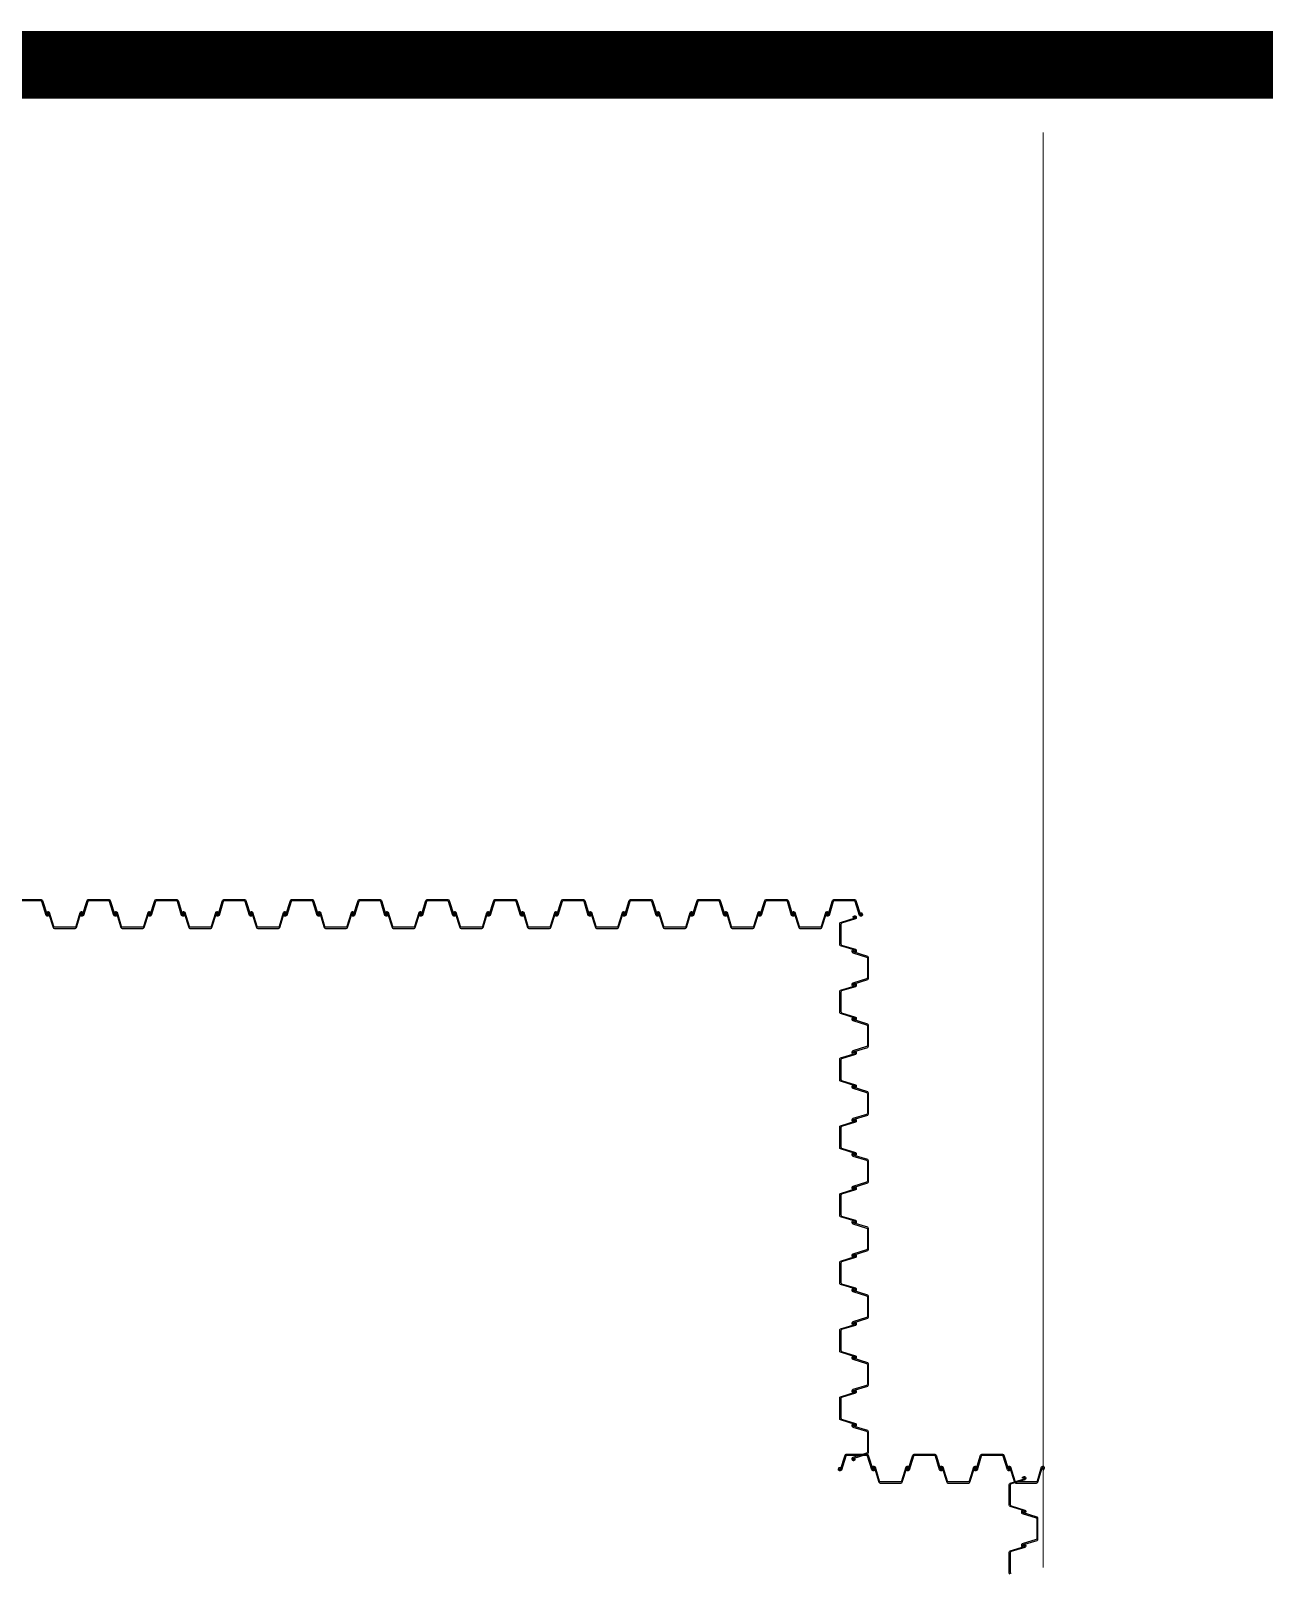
# Model space of a CAD drawing. Header units: millimetres. Extents: x -383953 to 676589, y -101685 to 196247.
# Drawn here: x 79253 to 93809, y 72486 to 90700 of the extents above; entities that cross this region are included whole.
import ezdxf

# ---------------------------------------------------------------- set-up
doc = ezdxf.new("R2010")
doc.units = ezdxf.units.MM
doc.layers.add('NDC_S_DIM', color=1, linetype='Continuous', lineweight=15)
doc.layers.add('SHEET Pile', color=2, linetype='Continuous')

msp = doc.modelspace()

# ---------------------------------------------------------------- hatches: boundary and pattern name
at = {"layer": 'NDC_S_DIM', "ltscale": 100}
h = msp.add_hatch(dxfattribs=at)
h.set_pattern_fill('CROSS', color=256, scale=50)
h.paths.add_polyline_path([(87300, 89500), (87300, 71950), (63350, 71950), (63350, 66800), (44500, 66800), (44500, 64200), (3550, 64200), (3550, 89500)], flags=17)
h.paths.add_polyline_path([(87300, 89500), (87300, 71950), (63350, 71950), (63350, 66800), (44500, 66800), (44500, 64200), (3550, 64200), (3550, 89500)], flags=17)

# ---------------------------------------------------------------- linework, layer by layer
at = {"layer": 'NDC_S_DIM', "color": 2, "ltscale": 100, "const_width": 800}
msp.add_lwpolyline([(26020, 90300), (87643, 90300)], dxfattribs=at)
at = {"layer": 'NDC_S_DIM', "color": 0, "ltscale": 100, "const_width": 800}
msp.add_lwpolyline([(87643, 90300), (177463.1, 90300), (202663.8, 65100), (217800, 65100), (217800, 62300)], dxfattribs=at)
at = {"layer": 'NDC_S_DIM', "ltscale": 100, "const_width": 10}
msp.add_lwpolyline([(91200, 72550), (91200, 89500)], dxfattribs=at)
at = {"layer": 'SHEET Pile'}
for points in [[(79130.1, 80440), (79375.1, 80440, -0.2992329), (79390, 80430.2), (79443.5, 80259, 0.2992329), (79446.2, 80257.2), (79453.6, 80257.2, 0.5393699), (79456.3, 80261.4), (79448.8, 80278.6, -0.5393699), (79451.5, 80282.8), (79459, 80282.8, -0.2992329), (79461.7, 80281), (79467.4, 80264.9, -0.5351003), (79453.6, 80244.5), (79446.2, 80244.5, -0.2992329), (79431.8, 80254)], [(79431.6, 80254.3), (79381.6, 80417.5, 0.2992329), (79366.7, 80427.2), (79138.5, 80427.2, 0.2992329)], [(80231.6, 80254.3), (80181.6, 80417.5, 0.2992329), (80166.7, 80427.2), (79938.5, 80427.2, 0.2992329), (79923.6, 80417.5), (79873.4, 80254, -0.2992329), (79859, 80244.5), (79851.5, 80244.5, -0.5351003), (79837.8, 80264.9), (79843.5, 80281, -0.2992329), (79846.2, 80282.8), (79853.6, 80282.8, -0.5393699), (79856.3, 80278.6), (79848.8, 80261.4, 0.5393699), (79851.5, 80257.2), (79859, 80257.2, 0.2992329), (79861.7, 80259), (79915.2, 80430.2, -0.2992329), (79930.1, 80440), (80175.1, 80440, -0.2992329), (80190, 80430.2), (80243.5, 80259, 0.2992329), (80246.2, 80257.2), (80253.6, 80257.2, 0.5393699), (80256.3, 80261.4), (80248.8, 80278.6, -0.5393699), (80251.5, 80282.8), (80259, 80282.8, -0.2992329), (80261.7, 80281), (80267.4, 80264.9, -0.5351003), (80253.6, 80244.5), (80246.2, 80244.5, -0.2992329), (80231.8, 80254)], [(81031.6, 80254.3), (80981.6, 80417.5, 0.2992329), (80966.7, 80427.2), (80738.5, 80427.2, 0.2992329), (80723.6, 80417.5), (80673.4, 80254, -0.2992329), (80659, 80244.5), (80651.5, 80244.5, -0.5351003), (80637.8, 80264.9), (80643.5, 80281, -0.2992329), (80646.2, 80282.8), (80653.6, 80282.8, -0.5393699), (80656.3, 80278.6), (80648.8, 80261.4, 0.5393699), (80651.5, 80257.2), (80659, 80257.2, 0.2992329), (80661.7, 80259), (80715.2, 80430.2, -0.2992329), (80730.1, 80440), (80975.1, 80440, -0.2992329), (80990, 80430.2), (81043.5, 80259, 0.2992329), (81046.2, 80257.2), (81053.6, 80257.2, 0.5393699), (81056.3, 80261.4), (81048.8, 80278.6, -0.5393699), (81051.5, 80282.8), (81059, 80282.8, -0.2992329), (81061.7, 80281), (81067.4, 80264.9, -0.5351003), (81053.6, 80244.5), (81046.2, 80244.5, -0.2992329), (81031.8, 80254)], [(81831.6, 80254.3), (81781.6, 80417.5, 0.2992329), (81766.7, 80427.2), (81538.5, 80427.2, 0.2992329), (81523.6, 80417.5), (81473.4, 80254, -0.2992329), (81459, 80244.5), (81451.5, 80244.5, -0.5351003), (81437.8, 80264.9), (81443.5, 80281, -0.2992329), (81446.2, 80282.8), (81453.6, 80282.8, -0.5393699), (81456.3, 80278.6), (81448.8, 80261.4, 0.5393699), (81451.5, 80257.2), (81459, 80257.2, 0.2992329), (81461.7, 80259), (81515.2, 80430.2, -0.2992329), (81530.1, 80440), (81775.1, 80440, -0.2992329), (81790, 80430.2), (81843.5, 80259, 0.2992329), (81846.2, 80257.2), (81853.6, 80257.2, 0.5393699), (81856.3, 80261.4), (81848.8, 80278.6, -0.5393699), (81851.5, 80282.8), (81859, 80282.8, -0.2992329), (81861.7, 80281), (81867.4, 80264.9, -0.5351003), (81853.6, 80244.5), (81846.2, 80244.5, -0.2992329), (81831.8, 80254)], [(82631.6, 80254.3), (82581.6, 80417.5, 0.2992329), (82566.7, 80427.2), (82338.5, 80427.2, 0.2992329), (82323.6, 80417.5), (82273.4, 80254, -0.2992329), (82259, 80244.5), (82251.5, 80244.5, -0.5351003), (82237.8, 80264.9), (82243.5, 80281, -0.2992329), (82246.2, 80282.8), (82253.6, 80282.8, -0.5393699), (82256.3, 80278.6), (82248.8, 80261.4, 0.5393699), (82251.5, 80257.2), (82259, 80257.2, 0.2992329), (82261.7, 80259), (82315.2, 80430.2, -0.2992329), (82330.1, 80440), (82575.1, 80440, -0.2992329), (82590, 80430.2), (82643.5, 80259, 0.2992329), (82646.2, 80257.2), (82653.6, 80257.2, 0.5393699), (82656.3, 80261.4), (82648.8, 80278.6, -0.5393699), (82651.5, 80282.8), (82659, 80282.8, -0.2992329), (82661.7, 80281), (82667.4, 80264.9, -0.5351003), (82653.6, 80244.5), (82646.2, 80244.5, -0.2992329), (82631.8, 80254)], [(83431.6, 80254.3), (83381.6, 80417.5, 0.2992329), (83366.7, 80427.2), (83138.5, 80427.2, 0.2992329), (83123.6, 80417.5), (83073.4, 80254, -0.2992329), (83059, 80244.5), (83051.5, 80244.5, -0.5351003), (83037.8, 80264.9), (83043.5, 80281, -0.2992329), (83046.2, 80282.8), (83053.6, 80282.8, -0.5393699), (83056.3, 80278.6), (83048.8, 80261.4, 0.5393699), (83051.5, 80257.2), (83059, 80257.2, 0.2992329), (83061.7, 80259), (83115.2, 80430.2, -0.2992329), (83130.1, 80440), (83375.1, 80440, -0.2992329), (83390, 80430.2), (83443.5, 80259, 0.2992329), (83446.2, 80257.2), (83453.6, 80257.2, 0.5393699), (83456.3, 80261.4), (83448.8, 80278.6, -0.5393699), (83451.5, 80282.8), (83459, 80282.8, -0.2992329), (83461.7, 80281), (83467.4, 80264.9, -0.5351003), (83453.6, 80244.5), (83446.2, 80244.5, -0.2992329), (83431.8, 80254)], [(84231.6, 80254.3), (84181.6, 80417.5, 0.2992329), (84166.7, 80427.2), (83938.5, 80427.2, 0.2992329), (83923.6, 80417.5), (83873.4, 80254, -0.2992329), (83859, 80244.5), (83851.5, 80244.5, -0.5351003), (83837.8, 80264.9), (83843.5, 80281, -0.2992329), (83846.2, 80282.8), (83853.6, 80282.8, -0.5393699), (83856.3, 80278.6), (83848.8, 80261.4, 0.5393699), (83851.5, 80257.2), (83859, 80257.2, 0.2992329), (83861.7, 80259), (83915.2, 80430.2, -0.2992329), (83930.1, 80440), (84175.1, 80440, -0.2992329), (84190, 80430.2), (84243.5, 80259, 0.2992329), (84246.2, 80257.2), (84253.6, 80257.2, 0.5393699), (84256.3, 80261.4), (84248.8, 80278.6, -0.5393699), (84251.5, 80282.8), (84259, 80282.8, -0.2992329), (84261.7, 80281), (84267.4, 80264.9, -0.5351003), (84253.6, 80244.5), (84246.2, 80244.5, -0.2992329), (84231.8, 80254)], [(85031.6, 80254.3), (84981.6, 80417.5, 0.2992329), (84966.7, 80427.2), (84738.5, 80427.2, 0.2992329), (84723.6, 80417.5), (84673.4, 80254, -0.2992329), (84659, 80244.5), (84651.5, 80244.5, -0.5351003), (84637.8, 80264.9), (84643.5, 80281, -0.2992329), (84646.2, 80282.8), (84653.6, 80282.8, -0.5393699), (84656.3, 80278.6), (84648.8, 80261.4, 0.5393699), (84651.5, 80257.2), (84659, 80257.2, 0.2992329), (84661.7, 80259), (84715.2, 80430.2, -0.2992329), (84730.1, 80440), (84975.1, 80440, -0.2992329), (84990, 80430.2), (85043.5, 80259, 0.2992329), (85046.2, 80257.2), (85053.6, 80257.2, 0.5393699), (85056.3, 80261.4), (85048.8, 80278.6, -0.5393699), (85051.5, 80282.8), (85059, 80282.8, -0.2992329), (85061.7, 80281), (85067.4, 80264.9, -0.5351003), (85053.6, 80244.5), (85046.2, 80244.5, -0.2992329), (85031.8, 80254)], [(85831.6, 80254.3), (85781.6, 80417.5, 0.2992329), (85766.7, 80427.2), (85538.5, 80427.2, 0.2992329), (85523.6, 80417.5), (85473.4, 80254, -0.2992329), (85459, 80244.5), (85451.5, 80244.5, -0.5351003), (85437.8, 80264.9), (85443.5, 80281, -0.2992329), (85446.2, 80282.8), (85453.6, 80282.8, -0.5393699), (85456.3, 80278.6), (85448.8, 80261.4, 0.5393699), (85451.5, 80257.2), (85459, 80257.2, 0.2992329), (85461.7, 80259), (85515.2, 80430.2, -0.2992329), (85530.1, 80440), (85775.1, 80440, -0.2992329), (85790, 80430.2), (85843.5, 80259, 0.2992329), (85846.2, 80257.2), (85853.6, 80257.2, 0.5393699), (85856.3, 80261.4), (85848.8, 80278.6, -0.5393699), (85851.5, 80282.8), (85859, 80282.8, -0.2992329), (85861.7, 80281), (85867.4, 80264.9, -0.5351003), (85853.6, 80244.5), (85846.2, 80244.5, -0.2992329), (85831.8, 80254)], [(86631.6, 80254.3), (86581.6, 80417.5, 0.2992329), (86566.7, 80427.2), (86338.5, 80427.2, 0.2992329), (86323.6, 80417.5), (86273.4, 80254, -0.2992329), (86259, 80244.5), (86251.5, 80244.5, -0.5351003), (86237.8, 80264.9), (86243.5, 80281, -0.2992329), (86246.2, 80282.8), (86253.6, 80282.8, -0.5393699), (86256.3, 80278.6), (86248.8, 80261.4, 0.5393699), (86251.5, 80257.2), (86259, 80257.2, 0.2992329), (86261.7, 80259), (86315.2, 80430.2, -0.2992329), (86330.1, 80440), (86575.1, 80440, -0.2992329), (86590, 80430.2), (86643.5, 80259, 0.2992329), (86646.2, 80257.2), (86653.6, 80257.2, 0.5393699), (86656.3, 80261.4), (86648.8, 80278.6, -0.5393699), (86651.5, 80282.8), (86659, 80282.8, -0.2992329), (86661.7, 80281), (86667.4, 80264.9, -0.5351003), (86653.6, 80244.5), (86646.2, 80244.5, -0.2992329), (86631.8, 80254)], [(87431.6, 80254.3), (87381.6, 80417.5, 0.2992329), (87366.7, 80427.2), (87138.5, 80427.2, 0.2992329), (87123.6, 80417.5), (87073.4, 80254, -0.2992329), (87059, 80244.5), (87051.5, 80244.5, -0.5351003), (87037.8, 80264.9), (87043.5, 80281, -0.2992329), (87046.2, 80282.8), (87053.6, 80282.8, -0.5393699), (87056.3, 80278.6), (87048.8, 80261.4, 0.5393699), (87051.5, 80257.2), (87059, 80257.2, 0.2992329), (87061.7, 80259), (87115.2, 80430.2, -0.2992329), (87130.1, 80440), (87375.1, 80440, -0.2992329), (87390, 80430.2), (87443.5, 80259, 0.2992329), (87446.2, 80257.2), (87453.6, 80257.2, 0.5393699), (87456.3, 80261.4), (87448.8, 80278.6, -0.5393699), (87451.5, 80282.8), (87459, 80282.8, -0.2992329), (87461.7, 80281), (87467.4, 80264.9, -0.5351003), (87453.6, 80244.5), (87446.2, 80244.5, -0.2992329), (87431.8, 80254)], [(88231.6, 80254.3), (88181.6, 80417.5, 0.2992329), (88166.7, 80427.2), (87938.5, 80427.2, 0.2992329), (87923.6, 80417.5), (87873.4, 80254, -0.2992329), (87859, 80244.5), (87851.5, 80244.5, -0.5351003), (87837.8, 80264.9), (87843.5, 80281, -0.2992329), (87846.2, 80282.8), (87853.6, 80282.8, -0.5393699), (87856.3, 80278.6), (87848.8, 80261.4, 0.5393699), (87851.5, 80257.2), (87859, 80257.2, 0.2992329), (87861.7, 80259), (87915.2, 80430.2, -0.2992329), (87930.1, 80440), (88175.1, 80440, -0.2992329), (88190, 80430.2), (88243.5, 80259, 0.2992329), (88246.2, 80257.2), (88253.6, 80257.2, 0.5393699), (88256.3, 80261.4), (88248.8, 80278.6, -0.5393699), (88251.5, 80282.8), (88259, 80282.8, -0.2992329), (88261.7, 80281), (88267.4, 80264.9, -0.5351003), (88253.6, 80244.5), (88246.2, 80244.5, -0.2992329), (88231.8, 80254)], [(89031.6, 80254.3), (88981.6, 80417.5, 0.2992329), (88966.7, 80427.2), (88738.5, 80427.2, 0.2992329), (88723.6, 80417.5), (88673.4, 80254, -0.2992329), (88659, 80244.5), (88651.5, 80244.5, -0.5351003), (88637.8, 80264.9), (88643.5, 80281, -0.2992329), (88646.2, 80282.8), (88653.6, 80282.8, -0.5393699), (88656.3, 80278.6), (88648.8, 80261.4, 0.5393699), (88651.5, 80257.2), (88659, 80257.2, 0.2992329), (88661.7, 80259), (88715.2, 80430.2, -0.2992329), (88730.1, 80440), (88975.1, 80440, -0.2992329), (88990, 80430.2), (89043.5, 80259, 0.2992329), (89046.2, 80257.2), (89053.6, 80257.2, 0.5393699), (89056.3, 80261.4), (89048.8, 80278.6, -0.5393699), (89051.5, 80282.8), (89059, 80282.8, -0.2992329), (89061.7, 80281), (89067.4, 80264.9, -0.5351003), (89053.6, 80244.5), (89046.2, 80244.5, -0.2992329), (89031.8, 80254)], [(79831.6, 80285.7), (79781.6, 80122.5, -0.2992329), (79766.7, 80112.8), (79538.5, 80112.8, -0.2992329), (79523.6, 80122.5), (79473.4, 80286, 0.2992329), (79459, 80295.5), (79451.5, 80295.5, 0.5351003), (79437.8, 80275.1), (79443.5, 80259, 0.2992329), (79446.2, 80257.2), (79453.6, 80257.2, 0.5393699), (79456.3, 80261.4), (79448.8, 80278.6, -0.5393699), (79451.5, 80282.8), (79459, 80282.8, -0.2992329), (79461.7, 80281), (79515.2, 80109.8, 0.2992329), (79530.1, 80100), (79775.1, 80100, 0.2992329), (79790, 80109.8), (79843.5, 80281, -0.2992329), (79846.2, 80282.8), (79853.6, 80282.8, -0.5393699), (79856.3, 80278.6), (79848.8, 80261.4, 0.5393699), (79851.5, 80257.2), (79859, 80257.2, 0.2992329), (79861.7, 80259), (79867.4, 80275.1, 0.5351003), (79853.6, 80295.5), (79846.2, 80295.5, 0.2992329), (79831.8, 80286)], [(80631.6, 80285.7), (80581.6, 80122.5, -0.2992329), (80566.7, 80112.8), (80338.5, 80112.8, -0.2992329), (80323.6, 80122.5), (80273.4, 80286, 0.2992329), (80259, 80295.5), (80251.5, 80295.5, 0.5351003), (80237.8, 80275.1), (80243.5, 80259, 0.2992329), (80246.2, 80257.2), (80253.6, 80257.2, 0.5393699), (80256.3, 80261.4), (80248.8, 80278.6, -0.5393699), (80251.5, 80282.8), (80259, 80282.8, -0.2992329), (80261.7, 80281), (80315.2, 80109.8, 0.2992329), (80330.1, 80100), (80575.1, 80100, 0.2992329), (80590, 80109.8), (80643.5, 80281, -0.2992329), (80646.2, 80282.8), (80653.6, 80282.8, -0.5393699), (80656.3, 80278.6), (80648.8, 80261.4, 0.5393699), (80651.5, 80257.2), (80659, 80257.2, 0.2992329), (80661.7, 80259), (80667.4, 80275.1, 0.5351003), (80653.6, 80295.5), (80646.2, 80295.5, 0.2992329), (80631.8, 80286)], [(81431.6, 80285.7), (81381.6, 80122.5, -0.2992329), (81366.7, 80112.8), (81138.5, 80112.8, -0.2992329), (81123.6, 80122.5), (81073.4, 80286, 0.2992329), (81059, 80295.5), (81051.5, 80295.5, 0.5351003), (81037.8, 80275.1), (81043.5, 80259, 0.2992329), (81046.2, 80257.2), (81053.6, 80257.2, 0.5393699), (81056.3, 80261.4), (81048.8, 80278.6, -0.5393699), (81051.5, 80282.8), (81059, 80282.8, -0.2992329), (81061.7, 80281), (81115.2, 80109.8, 0.2992329), (81130.1, 80100), (81375.1, 80100, 0.2992329), (81390, 80109.8), (81443.5, 80281, -0.2992329), (81446.2, 80282.8), (81453.6, 80282.8, -0.5393699), (81456.3, 80278.6), (81448.8, 80261.4, 0.5393699), (81451.5, 80257.2), (81459, 80257.2, 0.2992329), (81461.7, 80259), (81467.4, 80275.1, 0.5351003), (81453.6, 80295.5), (81446.2, 80295.5, 0.2992329), (81431.8, 80286)], [(82231.6, 80285.7), (82181.6, 80122.5, -0.2992329), (82166.7, 80112.8), (81938.5, 80112.8, -0.2992329), (81923.6, 80122.5), (81873.4, 80286, 0.2992329), (81859, 80295.5), (81851.5, 80295.5, 0.5351003), (81837.8, 80275.1), (81843.5, 80259, 0.2992329), (81846.2, 80257.2), (81853.6, 80257.2, 0.5393699), (81856.3, 80261.4), (81848.8, 80278.6, -0.5393699), (81851.5, 80282.8), (81859, 80282.8, -0.2992329), (81861.7, 80281), (81915.2, 80109.8, 0.2992329), (81930.1, 80100), (82175.1, 80100, 0.2992329), (82190, 80109.8), (82243.5, 80281, -0.2992329), (82246.2, 80282.8), (82253.6, 80282.8, -0.5393699), (82256.3, 80278.6), (82248.8, 80261.4, 0.5393699), (82251.5, 80257.2), (82259, 80257.2, 0.2992329), (82261.7, 80259), (82267.4, 80275.1, 0.5351003), (82253.6, 80295.5), (82246.2, 80295.5, 0.2992329), (82231.8, 80286)], [(83031.6, 80285.7), (82981.6, 80122.5, -0.2992329), (82966.7, 80112.8), (82738.5, 80112.8, -0.2992329), (82723.6, 80122.5), (82673.4, 80286, 0.2992329), (82659, 80295.5), (82651.5, 80295.5, 0.5351003), (82637.8, 80275.1), (82643.5, 80259, 0.2992329), (82646.2, 80257.2), (82653.6, 80257.2, 0.5393699), (82656.3, 80261.4), (82648.8, 80278.6, -0.5393699), (82651.5, 80282.8), (82659, 80282.8, -0.2992329), (82661.7, 80281), (82715.2, 80109.8, 0.2992329), (82730.1, 80100), (82975.1, 80100, 0.2992329), (82990, 80109.8), (83043.5, 80281, -0.2992329), (83046.2, 80282.8), (83053.6, 80282.8, -0.5393699), (83056.3, 80278.6), (83048.8, 80261.4, 0.5393699), (83051.5, 80257.2), (83059, 80257.2, 0.2992329), (83061.7, 80259), (83067.4, 80275.1, 0.5351003), (83053.6, 80295.5), (83046.2, 80295.5, 0.2992329), (83031.8, 80286)], [(83831.6, 80285.7), (83781.6, 80122.5, -0.2992329), (83766.7, 80112.8), (83538.5, 80112.8, -0.2992329), (83523.6, 80122.5), (83473.4, 80286, 0.2992329), (83459, 80295.5), (83451.5, 80295.5, 0.5351003), (83437.8, 80275.1), (83443.5, 80259, 0.2992329), (83446.2, 80257.2), (83453.6, 80257.2, 0.5393699), (83456.3, 80261.4), (83448.8, 80278.6, -0.5393699), (83451.5, 80282.8), (83459, 80282.8, -0.2992329), (83461.7, 80281), (83515.2, 80109.8, 0.2992329), (83530.1, 80100), (83775.1, 80100, 0.2992329), (83790, 80109.8), (83843.5, 80281, -0.2992329), (83846.2, 80282.8), (83853.6, 80282.8, -0.5393699), (83856.3, 80278.6), (83848.8, 80261.4, 0.5393699), (83851.5, 80257.2), (83859, 80257.2, 0.2992329), (83861.7, 80259), (83867.4, 80275.1, 0.5351003), (83853.6, 80295.5), (83846.2, 80295.5, 0.2992329), (83831.8, 80286)], [(84631.6, 80285.7), (84581.6, 80122.5, -0.2992329), (84566.7, 80112.8), (84338.5, 80112.8, -0.2992329), (84323.6, 80122.5), (84273.4, 80286, 0.2992329), (84259, 80295.5), (84251.5, 80295.5, 0.5351003), (84237.8, 80275.1), (84243.5, 80259, 0.2992329), (84246.2, 80257.2), (84253.6, 80257.2, 0.5393699), (84256.3, 80261.4), (84248.8, 80278.6, -0.5393699), (84251.5, 80282.8), (84259, 80282.8, -0.2992329), (84261.7, 80281), (84315.2, 80109.8, 0.2992329), (84330.1, 80100), (84575.1, 80100, 0.2992329), (84590, 80109.8), (84643.5, 80281, -0.2992329), (84646.2, 80282.8), (84653.6, 80282.8, -0.5393699), (84656.3, 80278.6), (84648.8, 80261.4, 0.5393699), (84651.5, 80257.2), (84659, 80257.2, 0.2992329), (84661.7, 80259), (84667.4, 80275.1, 0.5351003), (84653.6, 80295.5), (84646.2, 80295.5, 0.2992329), (84631.8, 80286)], [(85431.6, 80285.7), (85381.6, 80122.5, -0.2992329), (85366.7, 80112.8), (85138.5, 80112.8, -0.2992329), (85123.6, 80122.5), (85073.4, 80286, 0.2992329), (85059, 80295.5), (85051.5, 80295.5, 0.5351003), (85037.8, 80275.1), (85043.5, 80259, 0.2992329), (85046.2, 80257.2), (85053.6, 80257.2, 0.5393699), (85056.3, 80261.4), (85048.8, 80278.6, -0.5393699), (85051.5, 80282.8), (85059, 80282.8, -0.2992329), (85061.7, 80281), (85115.2, 80109.8, 0.2992329), (85130.1, 80100), (85375.1, 80100, 0.2992329), (85390, 80109.8), (85443.5, 80281, -0.2992329), (85446.2, 80282.8), (85453.6, 80282.8, -0.5393699), (85456.3, 80278.6), (85448.8, 80261.4, 0.5393699), (85451.5, 80257.2), (85459, 80257.2, 0.2992329), (85461.7, 80259), (85467.4, 80275.1, 0.5351003), (85453.6, 80295.5), (85446.2, 80295.5, 0.2992329), (85431.8, 80286)], [(86231.6, 80285.7), (86181.6, 80122.5, -0.2992329), (86166.7, 80112.8), (85938.5, 80112.8, -0.2992329), (85923.6, 80122.5), (85873.4, 80286, 0.2992329), (85859, 80295.5), (85851.5, 80295.5, 0.5351003), (85837.8, 80275.1), (85843.5, 80259, 0.2992329), (85846.2, 80257.2), (85853.6, 80257.2, 0.5393699), (85856.3, 80261.4), (85848.8, 80278.6, -0.5393699), (85851.5, 80282.8), (85859, 80282.8, -0.2992329), (85861.7, 80281), (85915.2, 80109.8, 0.2992329), (85930.1, 80100), (86175.1, 80100, 0.2992329), (86190, 80109.8), (86243.5, 80281, -0.2992329), (86246.2, 80282.8), (86253.6, 80282.8, -0.5393699), (86256.3, 80278.6), (86248.8, 80261.4, 0.5393699), (86251.5, 80257.2), (86259, 80257.2, 0.2992329), (86261.7, 80259), (86267.4, 80275.1, 0.5351003), (86253.6, 80295.5), (86246.2, 80295.5, 0.2992329), (86231.8, 80286)], [(87031.6, 80285.7), (86981.6, 80122.5, -0.2992329), (86966.7, 80112.8), (86738.5, 80112.8, -0.2992329), (86723.6, 80122.5), (86673.4, 80286, 0.2992329), (86659, 80295.5), (86651.5, 80295.5, 0.5351003), (86637.8, 80275.1), (86643.5, 80259, 0.2992329), (86646.2, 80257.2), (86653.6, 80257.2, 0.5393699), (86656.3, 80261.4), (86648.8, 80278.6, -0.5393699), (86651.5, 80282.8), (86659, 80282.8, -0.2992329), (86661.7, 80281), (86715.2, 80109.8, 0.2992329), (86730.1, 80100), (86975.1, 80100, 0.2992329), (86990, 80109.8), (87043.5, 80281, -0.2992329), (87046.2, 80282.8), (87053.6, 80282.8, -0.5393699), (87056.3, 80278.6), (87048.8, 80261.4, 0.5393699), (87051.5, 80257.2), (87059, 80257.2, 0.2992329), (87061.7, 80259), (87067.4, 80275.1, 0.5351003), (87053.6, 80295.5), (87046.2, 80295.5, 0.2992329), (87031.8, 80286)], [(87831.6, 80285.7), (87781.6, 80122.5, -0.2992329), (87766.7, 80112.8), (87538.5, 80112.8, -0.2992329), (87523.6, 80122.5), (87473.4, 80286, 0.2992329), (87459, 80295.5), (87451.5, 80295.5, 0.5351003), (87437.8, 80275.1), (87443.5, 80259, 0.2992329), (87446.2, 80257.2), (87453.6, 80257.2, 0.5393699), (87456.3, 80261.4), (87448.8, 80278.6, -0.5393699), (87451.5, 80282.8), (87459, 80282.8, -0.2992329), (87461.7, 80281), (87515.2, 80109.8, 0.2992329), (87530.1, 80100), (87775.1, 80100, 0.2992329), (87790, 80109.8), (87843.5, 80281, -0.2992329), (87846.2, 80282.8), (87853.6, 80282.8, -0.5393699), (87856.3, 80278.6), (87848.8, 80261.4, 0.5393699), (87851.5, 80257.2), (87859, 80257.2, 0.2992329), (87861.7, 80259), (87867.4, 80275.1, 0.5351003), (87853.6, 80295.5), (87846.2, 80295.5, 0.2992329), (87831.8, 80286)], [(88631.6, 80285.7), (88581.6, 80122.5, -0.2992329), (88566.7, 80112.8), (88338.5, 80112.8, -0.2992329), (88323.6, 80122.5), (88273.4, 80286, 0.2992329), (88259, 80295.5), (88251.5, 80295.5, 0.5351003), (88237.8, 80275.1), (88243.5, 80259, 0.2992329), (88246.2, 80257.2), (88253.6, 80257.2, 0.5393699), (88256.3, 80261.4), (88248.8, 80278.6, -0.5393699), (88251.5, 80282.8), (88259, 80282.8, -0.2992329), (88261.7, 80281), (88315.2, 80109.8, 0.2992329), (88330.1, 80100), (88575.1, 80100, 0.2992329), (88590, 80109.8), (88643.5, 80281, -0.2992329), (88646.2, 80282.8), (88653.6, 80282.8, -0.5393699), (88656.3, 80278.6), (88648.8, 80261.4, 0.5393699), (88651.5, 80257.2), (88659, 80257.2, 0.2992329), (88661.7, 80259), (88667.4, 80275.1, 0.5351003), (88653.6, 80295.5), (88646.2, 80295.5, 0.2992329), (88631.8, 80286)], [(88985.7, 80211.7), (88822.5, 80161.7, 0.2992329), (88812.8, 80146.8), (88812.8, 79918.6, 0.2992329), (88822.5, 79903.7), (88986, 79853.5, -0.2992329), (88995.5, 79839.1), (88995.5, 79831.7, -0.5351003), (88975.1, 79817.9), (88959, 79823.6, -0.2992329), (88957.2, 79826.3), (88957.2, 79833.7, -0.5393699), (88961.4, 79836.4), (88978.6, 79829, 0.5393699), (88982.8, 79831.7), (88982.8, 79839.1, 0.2992329), (88981, 79841.8), (88809.8, 79895.3, -0.2992329), (88800, 79910.2), (88800, 80155.2, -0.2992329), (88809.8, 80170.1), (88981, 80223.6, 0.2992329), (88982.8, 80226.3), (88982.8, 80233.7, 0.5393699), (88978.6, 80236.4), (88961.4, 80229, -0.5393699), (88957.2, 80231.7), (88957.2, 80239.1, -0.2992329), (88959, 80241.8), (88975.1, 80247.5, -0.5351003), (88995.5, 80233.7), (88995.5, 80226.3, -0.2992329), (88986, 80211.9)], [(88954.3, 79811.7), (89117.5, 79761.7, -0.2992329), (89127.2, 79746.8), (89127.2, 79518.6, -0.2992329), (89117.5, 79503.7), (88954, 79453.5, 0.2992329), (88944.5, 79439.1), (88944.5, 79431.7, 0.5351003), (88964.9, 79417.9), (88981, 79423.6, 0.2992329), (88982.8, 79426.3), (88982.8, 79433.7, 0.5393699), (88978.6, 79436.4), (88961.4, 79429, -0.5393699), (88957.2, 79431.7), (88957.2, 79439.1, -0.2992329), (88959, 79441.8), (89130.2, 79495.3, 0.2992329), (89140, 79510.2), (89140, 79755.2, 0.2992329), (89130.2, 79770.1), (88959, 79823.6, -0.2992329), (88957.2, 79826.3), (88957.2, 79833.7, -0.5393699), (88961.4, 79836.4), (88978.6, 79829, 0.5393699), (88982.8, 79831.7), (88982.8, 79839.1, 0.2992329), (88981, 79841.8), (88964.9, 79847.5, 0.5351003), (88944.5, 79833.7), (88944.5, 79826.3, 0.2992329), (88954, 79811.9)], [(88985.7, 79411.7), (88822.5, 79361.7, 0.2992329), (88812.8, 79346.8), (88812.8, 79118.6, 0.2992329), (88822.5, 79103.7), (88986, 79053.5, -0.2992329), (88995.5, 79039.1), (88995.5, 79031.7, -0.5351003), (88975.1, 79017.9), (88959, 79023.6, -0.2992329), (88957.2, 79026.3), (88957.2, 79033.7, -0.5393699), (88961.4, 79036.4), (88978.6, 79029, 0.5393699), (88982.8, 79031.7), (88982.8, 79039.1, 0.2992329), (88981, 79041.8), (88809.8, 79095.3, -0.2992329), (88800, 79110.2), (88800, 79355.2, -0.2992329), (88809.8, 79370.1), (88981, 79423.6, 0.2992329), (88982.8, 79426.3), (88982.8, 79433.7, 0.5393699), (88978.6, 79436.4), (88961.4, 79429, -0.5393699), (88957.2, 79431.7), (88957.2, 79439.1, -0.2992329), (88959, 79441.8), (88975.1, 79447.5, -0.5351003), (88995.5, 79433.7), (88995.5, 79426.3, -0.2992329), (88986, 79411.9)], [(88954.3, 79011.7), (89117.5, 78961.7, -0.2992329), (89127.2, 78946.8), (89127.2, 78718.6, -0.2992329), (89117.5, 78703.7), (88954, 78653.5, 0.2992329), (88944.5, 78639.1), (88944.5, 78631.7, 0.5351003), (88964.9, 78617.9), (88981, 78623.6, 0.2992329), (88982.8, 78626.3), (88982.8, 78633.7, 0.5393699), (88978.6, 78636.4), (88961.4, 78629, -0.5393699), (88957.2, 78631.7), (88957.2, 78639.1, -0.2992329), (88959, 78641.8), (89130.2, 78695.3, 0.2992329), (89140, 78710.2), (89140, 78955.2, 0.2992329), (89130.2, 78970.1), (88959, 79023.6, -0.2992329), (88957.2, 79026.3), (88957.2, 79033.7, -0.5393699), (88961.4, 79036.4), (88978.6, 79029, 0.5393699), (88982.8, 79031.7), (88982.8, 79039.1, 0.2992329), (88981, 79041.8), (88964.9, 79047.5, 0.5351003), (88944.5, 79033.7), (88944.5, 79026.3, 0.2992329), (88954, 79011.9)], [(88985.7, 78611.7), (88822.5, 78561.7, 0.2992329), (88812.8, 78546.8), (88812.8, 78318.6, 0.2992329), (88822.5, 78303.7), (88986, 78253.5, -0.2992329), (88995.5, 78239.1), (88995.5, 78231.7, -0.5351003), (88975.1, 78217.9), (88959, 78223.6, -0.2992329), (88957.2, 78226.3), (88957.2, 78233.7, -0.5393699), (88961.4, 78236.4), (88978.6, 78229, 0.5393699), (88982.8, 78231.7), (88982.8, 78239.1, 0.2992329), (88981, 78241.8), (88809.8, 78295.3, -0.2992329), (88800, 78310.2), (88800, 78555.2, -0.2992329), (88809.8, 78570.1), (88981, 78623.6, 0.2992329), (88982.8, 78626.3), (88982.8, 78633.7, 0.5393699), (88978.6, 78636.4), (88961.4, 78629, -0.5393699), (88957.2, 78631.7), (88957.2, 78639.1, -0.2992329), (88959, 78641.8), (88975.1, 78647.5, -0.5351003), (88995.5, 78633.7), (88995.5, 78626.3, -0.2992329), (88986, 78611.9)], [(88954.3, 78211.7), (89117.5, 78161.7, -0.2992329), (89127.2, 78146.8), (89127.2, 77918.6, -0.2992329), (89117.5, 77903.7), (88954, 77853.5, 0.2992329), (88944.5, 77839.1), (88944.5, 77831.7, 0.5351003), (88964.9, 77817.9), (88981, 77823.6, 0.2992329), (88982.8, 77826.3), (88982.8, 77833.7, 0.5393699), (88978.6, 77836.4), (88961.4, 77829, -0.5393699), (88957.2, 77831.7), (88957.2, 77839.1, -0.2992329), (88959, 77841.8), (89130.2, 77895.3, 0.2992329), (89140, 77910.2), (89140, 78155.2, 0.2992329), (89130.2, 78170.1), (88959, 78223.6, -0.2992329), (88957.2, 78226.3), (88957.2, 78233.7, -0.5393699), (88961.4, 78236.4), (88978.6, 78229, 0.5393699), (88982.8, 78231.7), (88982.8, 78239.1, 0.2992329), (88981, 78241.8), (88964.9, 78247.5, 0.5351003), (88944.5, 78233.7), (88944.5, 78226.3, 0.2992329), (88954, 78211.9)], [(88985.7, 77811.7), (88822.5, 77761.7, 0.2992329), (88812.8, 77746.8), (88812.8, 77518.6, 0.2992329), (88822.5, 77503.7), (88986, 77453.5, -0.2992329), (88995.5, 77439.1), (88995.5, 77431.7, -0.5351003), (88975.1, 77417.9), (88959, 77423.6, -0.2992329), (88957.2, 77426.3), (88957.2, 77433.7, -0.5393699), (88961.4, 77436.4), (88978.6, 77429, 0.5393699), (88982.8, 77431.7), (88982.8, 77439.1, 0.2992329), (88981, 77441.8), (88809.8, 77495.3, -0.2992329), (88800, 77510.2), (88800, 77755.2, -0.2992329), (88809.8, 77770.1), (88981, 77823.6, 0.2992329), (88982.8, 77826.3), (88982.8, 77833.7, 0.5393699), (88978.6, 77836.4), (88961.4, 77829, -0.5393699), (88957.2, 77831.7), (88957.2, 77839.1, -0.2992329), (88959, 77841.8), (88975.1, 77847.5, -0.5351003), (88995.5, 77833.7), (88995.5, 77826.3, -0.2992329), (88986, 77811.9)], [(88954.3, 77411.7), (89117.5, 77361.7, -0.2992329), (89127.2, 77346.8), (89127.2, 77118.6, -0.2992329), (89117.5, 77103.7), (88954, 77053.5, 0.2992329), (88944.5, 77039.1), (88944.5, 77031.7, 0.5351003), (88964.9, 77017.9), (88981, 77023.6, 0.2992329), (88982.8, 77026.3), (88982.8, 77033.7, 0.5393699), (88978.6, 77036.4), (88961.4, 77029, -0.5393699), (88957.2, 77031.7), (88957.2, 77039.1, -0.2992329), (88959, 77041.8), (89130.2, 77095.3, 0.2992329), (89140, 77110.2), (89140, 77355.2, 0.2992329), (89130.2, 77370.1), (88959, 77423.6, -0.2992329), (88957.2, 77426.3), (88957.2, 77433.7, -0.5393699), (88961.4, 77436.4), (88978.6, 77429, 0.5393699), (88982.8, 77431.7), (88982.8, 77439.1, 0.2992329), (88981, 77441.8), (88964.9, 77447.5, 0.5351003), (88944.5, 77433.7), (88944.5, 77426.3, 0.2992329), (88954, 77411.9)], [(88985.7, 77011.7), (88822.5, 76961.7, 0.2992329), (88812.8, 76946.8), (88812.8, 76718.6, 0.2992329), (88822.5, 76703.7), (88986, 76653.5, -0.2992329), (88995.5, 76639.1), (88995.5, 76631.7, -0.5351003), (88975.1, 76617.9), (88959, 76623.6, -0.2992329), (88957.2, 76626.3), (88957.2, 76633.7, -0.5393699), (88961.4, 76636.4), (88978.6, 76629, 0.5393699), (88982.8, 76631.7), (88982.8, 76639.1, 0.2992329), (88981, 76641.8), (88809.8, 76695.3, -0.2992329), (88800, 76710.2), (88800, 76955.2, -0.2992329), (88809.8, 76970.1), (88981, 77023.6, 0.2992329), (88982.8, 77026.3), (88982.8, 77033.7, 0.5393699), (88978.6, 77036.4), (88961.4, 77029, -0.5393699), (88957.2, 77031.7), (88957.2, 77039.1, -0.2992329), (88959, 77041.8), (88975.1, 77047.5, -0.5351003), (88995.5, 77033.7), (88995.5, 77026.3, -0.2992329), (88986, 77011.9)], [(88954.3, 76611.7), (89117.5, 76561.7, -0.2992329), (89127.2, 76546.8), (89127.2, 76318.6, -0.2992329), (89117.5, 76303.7), (88954, 76253.5, 0.2992329), (88944.5, 76239.1), (88944.5, 76231.7, 0.5351003), (88964.9, 76217.9), (88981, 76223.6, 0.2992329), (88982.8, 76226.3), (88982.8, 76233.7, 0.5393699), (88978.6, 76236.4), (88961.4, 76229, -0.5393699), (88957.2, 76231.7), (88957.2, 76239.1, -0.2992329), (88959, 76241.8), (89130.2, 76295.3, 0.2992329), (89140, 76310.2), (89140, 76555.2, 0.2992329), (89130.2, 76570.1), (88959, 76623.6, -0.2992329), (88957.2, 76626.3), (88957.2, 76633.7, -0.5393699), (88961.4, 76636.4), (88978.6, 76629, 0.5393699), (88982.8, 76631.7), (88982.8, 76639.1, 0.2992329), (88981, 76641.8), (88964.9, 76647.5, 0.5351003), (88944.5, 76633.7), (88944.5, 76626.3, 0.2992329), (88954, 76611.9)], [(88985.7, 76211.7), (88822.5, 76161.7, 0.2992329), (88812.8, 76146.8), (88812.8, 75918.6, 0.2992329), (88822.5, 75903.7), (88986, 75853.5, -0.2992329), (88995.5, 75839.1), (88995.5, 75831.7, -0.5351003), (88975.1, 75817.9), (88959, 75823.6, -0.2992329), (88957.2, 75826.3), (88957.2, 75833.7, -0.5393699), (88961.4, 75836.4), (88978.6, 75829, 0.5393699), (88982.8, 75831.7), (88982.8, 75839.1, 0.2992329), (88981, 75841.8), (88809.8, 75895.3, -0.2992329), (88800, 75910.2), (88800, 76155.2, -0.2992329), (88809.8, 76170.1), (88981, 76223.6, 0.2992329), (88982.8, 76226.3), (88982.8, 76233.7, 0.5393699), (88978.6, 76236.4), (88961.4, 76229, -0.5393699), (88957.2, 76231.7), (88957.2, 76239.1, -0.2992329), (88959, 76241.8), (88975.1, 76247.5, -0.5351003), (88995.5, 76233.7), (88995.5, 76226.3, -0.2992329), (88986, 76211.9)], [(88954.3, 75811.7), (89117.5, 75761.7, -0.2992329), (89127.2, 75746.8), (89127.2, 75518.6, -0.2992329), (89117.5, 75503.7), (88954, 75453.5, 0.2992329), (88944.5, 75439.1), (88944.5, 75431.7, 0.5351003), (88964.9, 75417.9), (88981, 75423.6, 0.2992329), (88982.8, 75426.3), (88982.8, 75433.7, 0.5393699), (88978.6, 75436.4), (88961.4, 75429, -0.5393699), (88957.2, 75431.7), (88957.2, 75439.1, -0.2992329), (88959, 75441.8), (89130.2, 75495.3, 0.2992329), (89140, 75510.2), (89140, 75755.2, 0.2992329), (89130.2, 75770.1), (88959, 75823.6, -0.2992329), (88957.2, 75826.3), (88957.2, 75833.7, -0.5393699), (88961.4, 75836.4), (88978.6, 75829, 0.5393699), (88982.8, 75831.7), (88982.8, 75839.1, 0.2992329), (88981, 75841.8), (88964.9, 75847.5, 0.5351003), (88944.5, 75833.7), (88944.5, 75826.3, 0.2992329), (88954, 75811.9)], [(88985.7, 75411.7), (88822.5, 75361.7, 0.2992329), (88812.8, 75346.8), (88812.8, 75118.6, 0.2992329), (88822.5, 75103.7), (88986, 75053.5, -0.2992329), (88995.5, 75039.1), (88995.5, 75031.7, -0.5351003), (88975.1, 75017.9), (88959, 75023.6, -0.2992329), (88957.2, 75026.3), (88957.2, 75033.7, -0.5393699), (88961.4, 75036.4), (88978.6, 75029, 0.5393699), (88982.8, 75031.7), (88982.8, 75039.1, 0.2992329), (88981, 75041.8), (88809.8, 75095.3, -0.2992329), (88800, 75110.2), (88800, 75355.2, -0.2992329), (88809.8, 75370.1), (88981, 75423.6, 0.2992329), (88982.8, 75426.3), (88982.8, 75433.7, 0.5393699), (88978.6, 75436.4), (88961.4, 75429, -0.5393699), (88957.2, 75431.7), (88957.2, 75439.1, -0.2992329), (88959, 75441.8), (88975.1, 75447.5, -0.5351003), (88995.5, 75433.7), (88995.5, 75426.3, -0.2992329), (88986, 75411.9)], [(88954.3, 75011.7), (89117.5, 74961.7, -0.2992329), (89127.2, 74946.8), (89127.2, 74718.6, -0.2992329), (89117.5, 74703.7), (88954, 74653.5, 0.2992329), (88944.5, 74639.1), (88944.5, 74631.7, 0.5351003), (88964.9, 74617.9), (88981, 74623.6, 0.2992329), (88982.8, 74626.3), (88982.8, 74633.7, 0.5393699), (88978.6, 74636.4), (88961.4, 74629, -0.5393699), (88957.2, 74631.7), (88957.2, 74639.1, -0.2992329), (88959, 74641.8), (89130.2, 74695.3, 0.2992329), (89140, 74710.2), (89140, 74955.2, 0.2992329), (89130.2, 74970.1), (88959, 75023.6, -0.2992329), (88957.2, 75026.3), (88957.2, 75033.7, -0.5393699), (88961.4, 75036.4), (88978.6, 75029, 0.5393699), (88982.8, 75031.7), (88982.8, 75039.1, 0.2992329), (88981, 75041.8), (88964.9, 75047.5, 0.5351003), (88944.5, 75033.7), (88944.5, 75026.3, 0.2992329), (88954, 75011.9)], [(88985.7, 74611.7), (88822.5, 74561.7, 0.2992329), (88812.8, 74546.8), (88812.8, 74318.6, 0.2992329), (88822.5, 74303.7), (88986, 74253.5, -0.2992329), (88995.5, 74239.1), (88995.5, 74231.7, -0.5351003), (88975.1, 74217.9), (88959, 74223.6, -0.2992329), (88957.2, 74226.3), (88957.2, 74233.7, -0.5393699), (88961.4, 74236.4), (88978.6, 74229, 0.5393699), (88982.8, 74231.7), (88982.8, 74239.1, 0.2992329), (88981, 74241.8), (88809.8, 74295.3, -0.2992329), (88800, 74310.2), (88800, 74555.2, -0.2992329), (88809.8, 74570.1), (88981, 74623.6, 0.2992329), (88982.8, 74626.3), (88982.8, 74633.7, 0.5393699), (88978.6, 74636.4), (88961.4, 74629, -0.5393699), (88957.2, 74631.7), (88957.2, 74639.1, -0.2992329), (88959, 74641.8), (88975.1, 74647.5, -0.5351003), (88995.5, 74633.7), (88995.5, 74626.3, -0.2992329), (88986, 74611.9)], [(88954.3, 74211.7), (89117.5, 74161.7, -0.2992329), (89127.2, 74146.8), (89127.2, 73918.6, -0.2992329), (89117.5, 73903.7), (88954, 73853.5, 0.2992329), (88944.5, 73839.1), (88944.5, 73831.7, 0.5351003), (88964.9, 73817.9), (88981, 73823.6, 0.2992329), (88982.8, 73826.3), (88982.8, 73833.7, 0.5393699), (88978.6, 73836.4), (88961.4, 73829, -0.5393699), (88957.2, 73831.7), (88957.2, 73839.1, -0.2992329), (88959, 73841.8), (89130.2, 73895.3, 0.2992329), (89140, 73910.2), (89140, 74155.2, 0.2992329), (89130.2, 74170.1), (88959, 74223.6, -0.2992329), (88957.2, 74226.3), (88957.2, 74233.7, -0.5393699), (88961.4, 74236.4), (88978.6, 74229, 0.5393699), (88982.8, 74231.7), (88982.8, 74239.1, 0.2992329), (88981, 74241.8), (88964.9, 74247.5, 0.5351003), (88944.5, 74233.7), (88944.5, 74226.3, 0.2992329), (88954, 74211.9)], [(89179, 73704.3), (89129, 73867.5, 0.2992329), (89114.1, 73877.2), (88885.9, 73877.2, 0.2992329), (88871, 73867.5), (88820.8, 73704, -0.2992329), (88806.4, 73694.5), (88799, 73694.5, -0.5351003), (88785.2, 73714.9), (88790.9, 73731, -0.2992329), (88793.6, 73732.8), (88801, 73732.8, -0.5393699), (88803.7, 73728.6), (88796.3, 73711.4, 0.5393699), (88799, 73707.2), (88806.4, 73707.2, 0.2992329), (88809.1, 73709), (88862.6, 73880.2, -0.2992329), (88877.5, 73890), (89122.5, 73890, -0.2992329), (89137.4, 73880.2), (89190.9, 73709, 0.2992329), (89193.6, 73707.2), (89201, 73707.2, 0.5393699), (89203.7, 73711.4), (89196.3, 73728.6, -0.5393699), (89199, 73732.8), (89206.4, 73732.8, -0.2992329), (89209.1, 73731), (89214.8, 73714.9, -0.5351003), (89201, 73694.5), (89193.6, 73694.5, -0.2992329), (89179.2, 73704)], [(89979, 73704.3), (89929, 73867.5, 0.2992329), (89914.1, 73877.2), (89685.9, 73877.2, 0.2992329), (89671, 73867.5), (89620.8, 73704, -0.2992329), (89606.4, 73694.5), (89599, 73694.5, -0.5351003), (89585.2, 73714.9), (89590.9, 73731, -0.2992329), (89593.6, 73732.8), (89601, 73732.8, -0.5393699), (89603.7, 73728.6), (89596.3, 73711.4, 0.5393699), (89599, 73707.2), (89606.4, 73707.2, 0.2992329), (89609.1, 73709), (89662.6, 73880.2, -0.2992329), (89677.5, 73890), (89922.5, 73890, -0.2992329), (89937.4, 73880.2), (89990.9, 73709, 0.2992329), (89993.6, 73707.2), (90001, 73707.2, 0.5393699), (90003.7, 73711.4), (89996.3, 73728.6, -0.5393699), (89999, 73732.8), (90006.4, 73732.8, -0.2992329), (90009.1, 73731), (90014.8, 73714.9, -0.5351003), (90001, 73694.5), (89993.6, 73694.5, -0.2992329), (89979.2, 73704)], [(90779, 73704.3), (90729, 73867.5, 0.2992329), (90714.1, 73877.2), (90485.9, 73877.2, 0.2992329), (90471, 73867.5), (90420.8, 73704, -0.2992329), (90406.4, 73694.5), (90399, 73694.5, -0.5351003), (90385.2, 73714.9), (90390.9, 73731, -0.2992329), (90393.6, 73732.8), (90401, 73732.8, -0.5393699), (90403.7, 73728.6), (90396.3, 73711.4, 0.5393699), (90399, 73707.2), (90406.4, 73707.2, 0.2992329), (90409.1, 73709), (90462.6, 73880.2, -0.2992329), (90477.5, 73890), (90722.5, 73890, -0.2992329), (90737.4, 73880.2), (90790.9, 73709, 0.2992329), (90793.6, 73707.2), (90801, 73707.2, 0.5393699), (90803.7, 73711.4), (90796.3, 73728.6, -0.5393699), (90799, 73732.8), (90806.4, 73732.8, -0.2992329), (90809.1, 73731), (90814.8, 73714.9, -0.5351003), (90801, 73694.5), (90793.6, 73694.5, -0.2992329), (90779.2, 73704)], [(89579, 73735.7), (89529, 73572.5, -0.2992329), (89514.1, 73562.8), (89285.9, 73562.8, -0.2992329), (89271, 73572.5), (89220.8, 73736, 0.2992329), (89206.4, 73745.5), (89199, 73745.5, 0.5351003), (89185.2, 73725.1), (89190.9, 73709, 0.2992329), (89193.6, 73707.2), (89201, 73707.2, 0.5393699), (89203.7, 73711.4), (89196.3, 73728.6, -0.5393699), (89199, 73732.8), (89206.4, 73732.8, -0.2992329), (89209.1, 73731), (89262.6, 73559.8, 0.2992329), (89277.5, 73550), (89522.5, 73550, 0.2992329), (89537.4, 73559.8), (89590.9, 73731, -0.2992329), (89593.6, 73732.8), (89601, 73732.8, -0.5393699), (89603.7, 73728.6), (89596.3, 73711.4, 0.5393699), (89599, 73707.2), (89606.4, 73707.2, 0.2992329), (89609.1, 73709), (89614.8, 73725.1, 0.5351003), (89601, 73745.5), (89593.6, 73745.5, 0.2992329), (89579.2, 73736)], [(90379, 73735.7), (90329, 73572.5, -0.2992329), (90314.1, 73562.8), (90085.9, 73562.8, -0.2992329), (90071, 73572.5), (90020.8, 73736, 0.2992329), (90006.4, 73745.5), (89999, 73745.5, 0.5351003), (89985.2, 73725.1), (89990.9, 73709, 0.2992329), (89993.6, 73707.2), (90001, 73707.2, 0.5393699), (90003.7, 73711.4), (89996.3, 73728.6, -0.5393699), (89999, 73732.8), (90006.4, 73732.8, -0.2992329), (90009.1, 73731), (90062.6, 73559.8, 0.2992329), (90077.5, 73550), (90322.5, 73550, 0.2992329), (90337.4, 73559.8), (90390.9, 73731, -0.2992329), (90393.6, 73732.8), (90401, 73732.8, -0.5393699), (90403.7, 73728.6), (90396.3, 73711.4, 0.5393699), (90399, 73707.2), (90406.4, 73707.2, 0.2992329), (90409.1, 73709), (90414.8, 73725.1, 0.5351003), (90401, 73745.5), (90393.6, 73745.5, 0.2992329), (90379.2, 73736)], [(91179, 73735.7), (91129, 73572.5, -0.2992329), (91114.1, 73562.8), (90885.9, 73562.8, -0.2992329), (90871, 73572.5), (90820.8, 73736, 0.2992329), (90806.4, 73745.5), (90799, 73745.5, 0.5351003), (90785.2, 73725.1), (90790.9, 73709, 0.2992329), (90793.6, 73707.2), (90801, 73707.2, 0.5393699), (90803.7, 73711.4), (90796.3, 73728.6, -0.5393699), (90799, 73732.8), (90806.4, 73732.8, -0.2992329), (90809.1, 73731), (90862.6, 73559.8, 0.2992329), (90877.5, 73550), (91122.5, 73550, 0.2992329), (91137.4, 73559.8), (91190.9, 73731, -0.2992329), (91193.6, 73732.8), (91201, 73732.8, -0.5393699), (91203.7, 73728.6), (91196.3, 73711.4, 0.5393699), (91199, 73707.2), (91206.4, 73707.2, 0.2992329), (91209.1, 73709), (91214.8, 73725.1, 0.5351003), (91201, 73745.5), (91193.6, 73745.5, 0.2992329), (91179.2, 73736)], [(90985.7, 73589.8), (90822.5, 73539.8, 0.2992329), (90812.8, 73524.9), (90812.8, 73296.7, 0.2992329), (90822.5, 73281.8), (90986, 73231.6, -0.2992329), (90995.5, 73217.2), (90995.5, 73209.8, -0.5351003), (90975.1, 73196), (90959, 73201.7, -0.2992329), (90957.2, 73204.4), (90957.2, 73211.8, -0.5393699), (90961.4, 73214.5), (90978.6, 73207.1, 0.5393699), (90982.8, 73209.8), (90982.8, 73217.2, 0.2992329), (90981, 73219.9), (90809.8, 73273.4, -0.2992329), (90800, 73288.3), (90800, 73533.3, -0.2992329), (90809.8, 73548.2), (90981, 73601.7, 0.2992329), (90982.8, 73604.4), (90982.8, 73611.8, 0.5393699), (90978.6, 73614.5), (90961.4, 73607.1, -0.5393699), (90957.2, 73609.8), (90957.2, 73617.2, -0.2992329), (90959, 73619.9), (90975.1, 73625.6, -0.5351003), (90995.5, 73611.8), (90995.5, 73604.4, -0.2992329), (90986, 73590)], [(90954.3, 73189.8), (91117.5, 73139.8, -0.2992329), (91127.2, 73124.9), (91127.2, 72896.7, -0.2992329), (91117.5, 72881.8), (90954, 72831.6, 0.2992329), (90944.5, 72817.2), (90944.5, 72809.8, 0.5351003), (90964.9, 72796), (90981, 72801.7, 0.2992329), (90982.8, 72804.4), (90982.8, 72811.8, 0.5393699), (90978.6, 72814.5), (90961.4, 72807.1, -0.5393699), (90957.2, 72809.8), (90957.2, 72817.2, -0.2992329), (90959, 72819.9), (91130.2, 72873.4, 0.2992329), (91140, 72888.3), (91140, 73133.3, 0.2992329), (91130.2, 73148.2), (90959, 73201.7, -0.2992329), (90957.2, 73204.4), (90957.2, 73211.8, -0.5393699), (90961.4, 73214.5), (90978.6, 73207.1, 0.5393699), (90982.8, 73209.8), (90982.8, 73217.2, 0.2992329), (90981, 73219.9), (90964.9, 73225.6, 0.5351003), (90944.5, 73211.8), (90944.5, 73204.4, 0.2992329), (90954, 73190)], [(90809.8, 72473.4, -0.2992329), (90800, 72488.3), (90800, 72733.3, -0.2992329), (90809.8, 72748.2), (90981, 72801.7, 0.2992329), (90982.8, 72804.4), (90982.8, 72811.8, 0.5393699), (90978.6, 72814.5), (90961.4, 72807.1, -0.5393699), (90957.2, 72809.8), (90957.2, 72817.2, -0.2992329), (90959, 72819.9), (90975.1, 72825.6, -0.5351003), (90995.5, 72811.8), (90995.5, 72804.4, -0.2992329), (90986, 72790)], [(90985.7, 72789.8), (90822.5, 72739.8, 0.2992329), (90812.8, 72724.9), (90812.8, 72496.7, 0.2992329), (90822.5, 72481.8)]]:
    msp.add_lwpolyline(points, format="xyb", dxfattribs=at)

doc.saveas('drawing.dxf')
